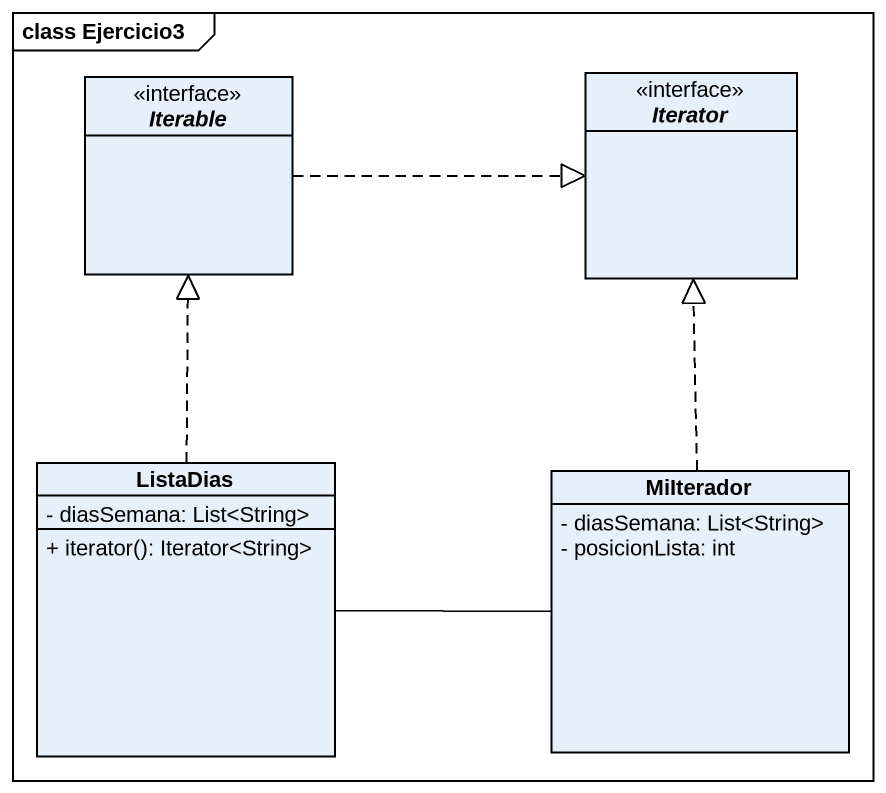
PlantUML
@startuml
mainframe class Ejercicio3
hide circle
hide empty members
skinparam classAttributeIconSize 0
interface Iterable <<interface>>
interface Iterator <<interface>>
class ListaDias {
  - diasSemana: List<String>
  + iterator(): Iterator<String>
}
class MiIterador {
  - diasSemana: List<String>
  - posicionLista: int
}
Iterable .right.|> Iterator
ListaDias .up.|> Iterable
ListaDias -right- MiIterador
MiIterador .up.|> Iterator
@enduml
